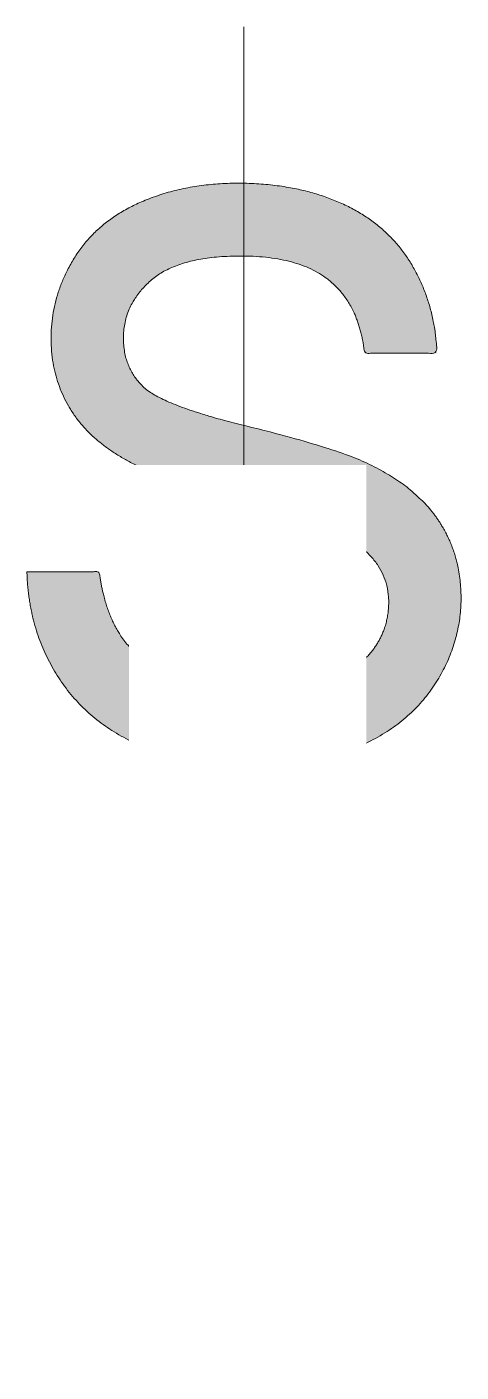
# Model space of a CAD drawing. Header units: millimetres. Extents: x 1246 to 16959, y -13818 to -1371.
# Drawn here: x 10442.3 to 10557.7, y -4619.7 to -4261.9 of the extents above; entities that cross this region are included whole.
import ezdxf

# ---------------------------------------------------------------- set-up
doc = ezdxf.new("R2010")
doc.units = ezdxf.units.MM
doc.header["$LTSCALE"] = 50
doc.layers.add('pio-Switch', color=7, linetype='Continuous', lineweight=5)

# ---------------------------------------------------------------- blocks, each defined once
blk = doc.blocks.new('obj-09 (2D)')
at = {"layer": 'pio-Switch', "linetype": 'Continuous', "lineweight": 0, "transparency": 33554687}
blk.add_hatch(color=7, dxfattribs=at).paths.add_polyline_path([(-57.66, 93.23), (-38.44, 93.23), (-38.06, 90.66), (-37.58, 88.22), (-37, 85.88), (-36.32, 83.67), (-35.54, 81.57), (-34.66, 79.59), (-33.67, 77.72), (-32.58, 75.97), (-31.36, 74.32), (-29.99, 72.76), (-28.45, 71.27), (-26.75, 69.87), (-24.89, 68.55), (-22.88, 67.31), (-20.7, 66.15), (-18.37, 65.07), (-15.92, 64.11), (-13.39, 63.26), (-10.79, 62.55), (-8.12, 61.97), (-5.37, 61.52), (-2.56, 61.2), (0.34, 61), (3.3, 60.94), (5.94, 60.99), (8.5, 61.13), (10.98, 61.38), (13.39, 61.72), (15.71, 62.16), (17.96, 62.7), (20.13, 63.33), (22.22, 64.07), (24.21, 64.88), (26.06, 65.78), (27.79, 66.75), (29.38, 67.79), (30.84, 68.9), (32.17, 70.09), (33.37, 71.36), (34.43, 72.69), (35.37, 74.09), (36.19, 75.54), (36.87, 77.02), (37.44, 78.56), (37.87, 80.14), (38.19, 81.77), (38.37, 83.44), (38.44, 85.16), (38.36, 86.89), (38.13, 88.57), (37.75, 90.2), (37.21, 91.77), (36.52, 93.28), (35.68, 94.73), (34.68, 96.13), (33.53, 97.47), (32.25, 98.75), (30.86, 99.98), (29.35, 101.15), (27.73, 102.26), (25.99, 103.32), (24.15, 104.32), (22.19, 105.26), (20.12, 106.15), (18.56, 106.77), (16.59, 107.46), (14.2, 108.24), (11.4, 109.1), (8.18, 110.03), (4.55, 111.05), (0.51, 112.14), (-3.95, 113.31), (-8.45, 114.52), (-12.62, 115.71), (-16.46, 116.89), (-19.96, 118.05), (-23.12, 119.21), (-25.96, 120.35), (-28.46, 121.48), (-30.63, 122.59), (-33.15, 124.03), (-35.5, 125.55), (-37.69, 127.15), (-39.71, 128.85), (-41.57, 130.64), (-43.26, 132.51), (-44.79, 134.47), (-46.14, 136.52), (-47.34, 138.64), (-48.38, 140.83), (-49.26, 143.07), (-49.97, 145.38), (-50.53, 147.74), (-50.93, 150.16), (-51.17, 152.65), (-51.25, 155.19), (-51.16, 158.02), (-50.87, 160.8), (-50.4, 163.53), (-49.74, 166.21), (-48.88, 168.85), (-47.84, 171.44), (-46.61, 173.99), (-45.19, 176.48), (-43.59, 178.88), (-41.82, 181.13), (-39.87, 183.22), (-37.75, 185.17), (-35.45, 186.97), (-32.99, 188.62), (-30.34, 190.12), (-27.53, 191.47), (-24.58, 192.66), (-21.56, 193.7), (-18.45, 194.57), (-15.26, 195.29), (-12, 195.85), (-8.65, 196.24), (-5.21, 196.48), (-1.7, 196.56), (2.17, 196.48), (5.92, 196.23), (9.56, 195.8), (13.08, 195.21), (16.48, 194.45), (19.76, 193.53), (22.93, 192.43), (25.98, 191.16), (28.88, 189.73), (31.61, 188.14), (34.17, 186.39), (36.55, 184.48), (38.76, 182.4), (40.79, 180.17), (42.65, 177.78), (44.34, 175.22), (45.85, 172.54), (47.18, 169.77), (48.32, 166.92), (49.27, 163.98), (50.04, 160.95), (50.63, 157.84), (51.03, 154.64), (51.25, 151.35), (32.03, 151.35), (31.58, 154.46), (30.92, 157.37), (30.06, 160.08), (28.99, 162.59), (27.72, 164.91), (26.24, 167.03), (24.56, 168.95), (22.67, 170.68), (20.56, 172.2), (18.21, 173.53), (15.63, 174.65), (12.8, 175.56), (9.73, 176.27), (6.43, 176.78), (2.88, 177.09), (-0.9, 177.19), (-4.84, 177.09), (-8.5, 176.79), (-11.88, 176.29), (-14.99, 175.59), (-17.82, 174.68), (-20.36, 173.58), (-22.63, 172.28), (-24.62, 170.78), (-26.36, 169.14), (-27.86, 167.41), (-29.14, 165.61), (-30.18, 163.73), (-30.99, 161.76), (-31.57, 159.72), (-31.92, 157.6), (-32.03, 155.39), (-31.95, 153.47), (-31.71, 151.63), (-31.3, 149.88), (-30.73, 148.23), (-30, 146.66), (-29.1, 145.17), (-28.05, 143.78), (-26.83, 142.47), (-25.27, 141.21), (-23.19, 139.93), (-20.59, 138.65), (-17.47, 137.35), (-13.83, 136.05), (-9.67, 134.74), (-5, 133.41), (0.2, 132.08), (5.46, 130.76), (10.33, 129.49), (14.81, 128.25), (18.89, 127.06), (22.59, 125.91), (25.89, 124.8), (28.81, 123.72), (31.33, 122.7), (34.6, 121.13), (37.64, 119.47), (40.47, 117.71), (43.07, 115.86), (45.45, 113.91), (47.6, 111.85), (49.54, 109.7), (51.25, 107.46), (52.75, 105.12), (54.05, 102.69), (55.15, 100.17), (56.05, 97.57), (56.76, 94.88), (57.26, 92.09), (57.56, 89.22), (57.66, 86.27), (57.55, 83.31), (57.24, 80.4), (56.73, 77.53), (56, 74.7), (55.08, 71.91), (53.94, 69.17), (52.6, 66.47), (51.05, 63.81), (49.31, 61.25), (47.38, 58.83), (45.28, 56.56), (42.99, 54.44), (40.52, 52.46), (37.87, 50.64), (35.04, 48.95), (32.03, 47.42), (28.88, 46.04), (25.63, 44.85), (22.29, 43.85), (18.84, 43.03), (15.3, 42.39), (11.67, 41.93), (7.93, 41.65), (4.1, 41.56), (-0.7, 41.66), (-5.31, 41.94), (-9.72, 42.41), (-13.94, 43.08), (-17.96, 43.93), (-21.78, 44.97), (-25.4, 46.2), (-28.83, 47.62), (-32.07, 49.23), (-35.12, 51.02), (-38, 53.01), (-40.7, 55.19), (-43.22, 57.55), (-45.56, 60.11), (-47.72, 62.85), (-49.7, 65.78), (-51.48, 68.86), (-53.03, 72.04), (-54.36, 75.32), (-55.47, 78.7), (-56.35, 82.18), (-57.01, 85.76), (-57.44, 89.45)])
at = {"layer": 'pio-Switch', "color": 7, "linetype": 'Continuous', "lineweight": 5, "transparency": 33554687}
blk.add_line((0, -25.4), (0, 238.12), dxfattribs=at)
blk.add_open_spline([(-57.66, 93.23), (-48.05, 93.23), (-38.44, 93.23), (-37.14, 82.73), (-28.03, 69.21), (-8.71, 60.94), (14.01, 60.94), (30.43, 67.19), (38.44, 78.19), (38.44, 92.22), (28.63, 102.71), (20.12, 106.15), (14.71, 108.47), (-22.62, 118.15), (-30.63, 122.59), (-41.04, 128.14), (-51.25, 144.9), (-51.25, 166.59), (-39.14, 186.37), (-15.92, 196.56), (14.01, 196.56), (37.94, 185.77), (50.75, 164.67), (51.25, 151.35), (41.64, 151.35), (32.03, 151.35), (30.63, 164.17), (14.71, 177.19), (-17.22, 177.19), (-32.03, 164.37), (-32.03, 147.52), (-21.62, 137.43), (22.02, 126.73), (31.33, 122.7), (44.84, 116.64), (57.66, 98.27), (57.66, 74.36), (44.44, 53.27), (19.62, 41.56), (-15.52, 41.56), (-42.14, 53.67), (-57.26, 77.89), (-57.66, 93.23)], degree=2, knots=[0, 0, 0, 0.027266, 0.027266, 0.057272, 0.087278, 0.117284, 0.144039, 0.170795, 0.19755, 0.224693, 0.251836, 0.251836, 0.269241, 0.286645, 0.286645, 0.30907, 0.331494, 0.356336, 0.381178, 0.406021, 0.433487, 0.460953, 0.48842, 0.48842, 0.50822, 0.50822, 0.534785, 0.56135, 0.589107, 0.616864, 0.64119, 0.665517, 0.689843, 0.689843, 0.725344, 0.760846, 0.796049, 0.831252, 0.866455, 0.91097, 0.955485, 1, 1, 1], dxfattribs=at)
at = {"layer": 'pio-Switch', "color": 0, "flags": 1}
for tag in ['Wire_Size', 'Voltage', 'V.A.___Watts', 'Trip', 'instanceID', 'Circuit_#', 'Conduit_Size', 'Remarks', 'Phase___Pole', 'Circuit_Type', 'Name', 'UID', 'IFC_UUID', 'ID']:
    blk.add_attdef(tag, (10442.34, -4619.65), '', height=0.18, dxfattribs=at)
at = {"color": 255, "linetype": 'Continuous', "lineweight": 5, "transparency": 33554687}
blk.add_wipeout([(-30.52, -119.65), (32.52, -119.65), (32.52, 121.65), (-30.52, 121.65)], dxfattribs=at).dxf.layer = 'pio-Switch'

msp = doc.modelspace()

# ---------------------------------------------------------------- block references
at = {"layer": 'pio-Switch', "color": 7, "transparency": 33554687}
msp.add_blockref('obj-09 (2D)', (10500, -4500), dxfattribs=at)

doc.saveas('drawing.dxf')
